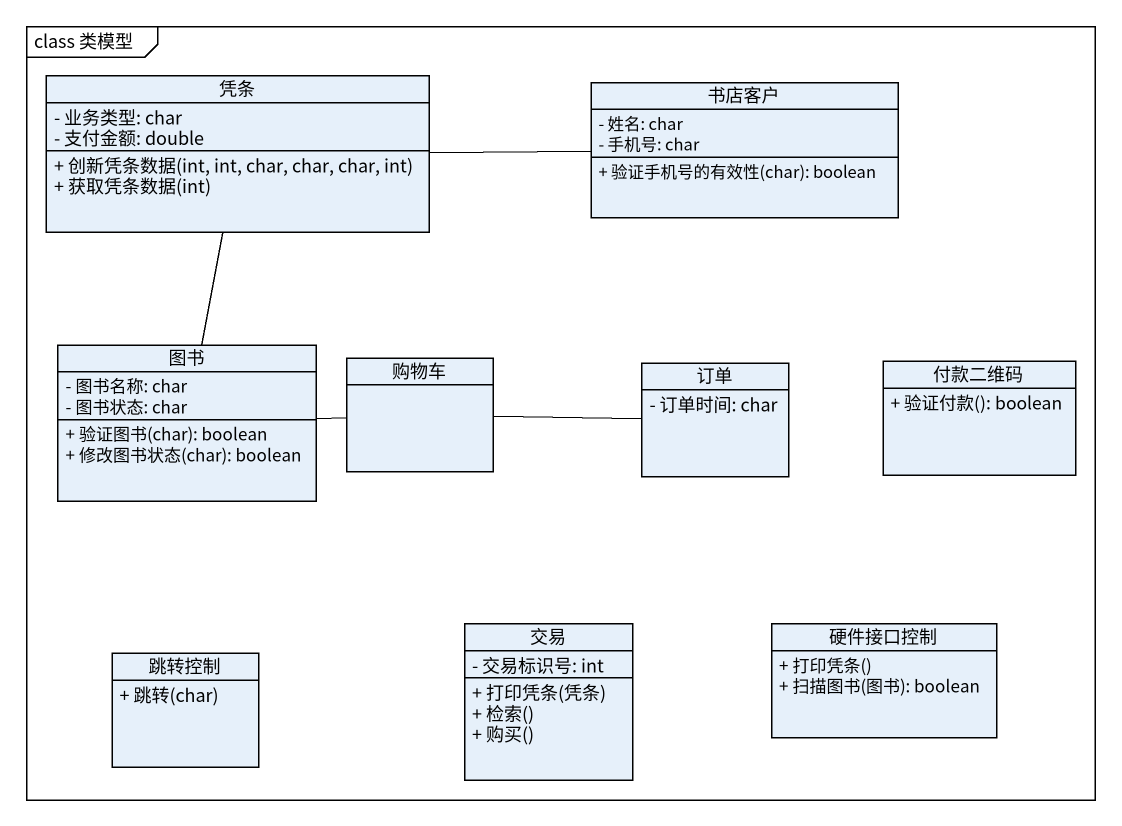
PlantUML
@startuml
mainframe class 类模型
hide circle
hide empty members
skinparam classAttributeIconSize 0
class 凭条 {
  - 业务类型: char
  - 支付金额: double
  + 创新凭条数据(int, int, char, char, char, int)
  + 获取凭条数据(int)
}
class 书店客户 {
  - 姓名: char
  - 手机号: char
  + 验证手机号的有效性(char): boolean
}
class 图书 {
  - 图书名称: char
  - 图书状态: char
  + 验证图书(char): boolean
  + 修改图书状态(char): boolean
}
class 购物车
class 订单 {
  - 订单时间: char
}
class 付款二维码 {
  + 验证付款(): boolean
}
class 跳转控制 {
  + 跳转(char)
}
class 交易 {
  - 交易标识号: int
  + 打印凭条(凭条)
  + 检索()
  + 购买()
}
class 硬件接口控制 {
  + 打印凭条()
  + 扫描图书(图书): boolean
}
凭条 -right- 书店客户
凭条 -- 图书
图书 -right- 购物车
购物车 -right- 订单
@enduml
